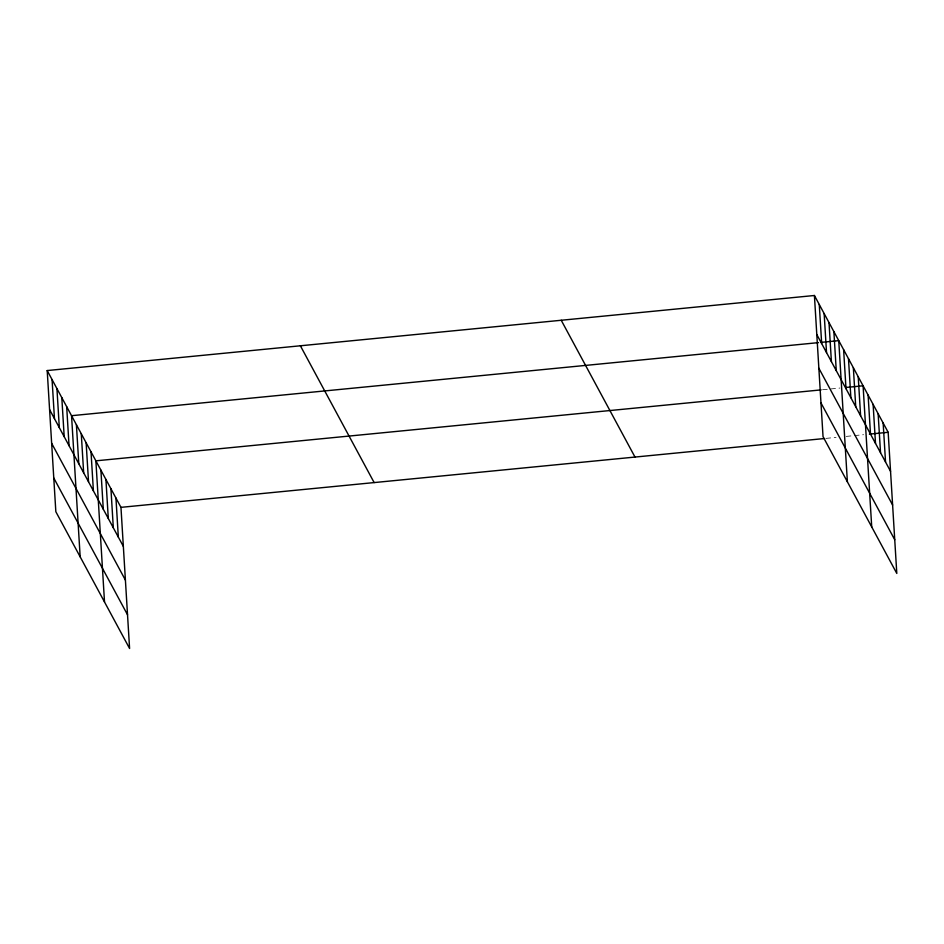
<?xml version="1.0" encoding="UTF-8"?>
<svg xmlns="http://www.w3.org/2000/svg" width="944" height="944" viewBox="0 0 944 944"><rect width="100%" height="100%" fill="white"/><g stroke="black" fill="none" stroke-linecap="round" stroke-linejoin="round"><path stroke-width="0.71" stroke-dasharray="4.72 3.54" d="M822.578 389.742L839.936 388.055M825.953 438.382L836.089 437.391M846.213 436.399L863.571 434.7"/><path stroke-width="1.42" d="M47.2 370.555L120.962 507.353L129.588 648.504L55.838 511.707L47.2 370.555L814.412 295.496L888.162 432.293L896.8 573.445L823.038 436.647L814.412 295.496M818.495 342.625L71.543 415.702L80.169 556.842M821.386 342.342L838.744 340.642L847.382 481.794M821.138 389.884L95.875 460.837L104.513 601.989M845.73 387.488L863.087 385.789L871.725 526.929M120.962 507.353L824.513 438.523M869.365 434.134L888.162 432.293M816.796 334.53L890.558 471.327M818.861 368.231L892.611 505.028M820.985 402.946L894.735 539.744M561.232 320.264L634.993 457.061M300.381 345.787L374.143 482.585M49.584 409.59L123.345 546.387M51.649 443.291L125.41 580.088M53.773 478.006L127.534 614.804M883.147 422.995L885.543 462.029M878.132 413.696L880.528 452.719M873.117 404.386L875.513 443.42M868.102 395.088L870.498 434.122M858.226 376.75L860.609 415.785M853.352 367.723L855.736 406.758M848.491 358.696L850.874 397.731M843.617 349.669L846.001 388.704M833.882 331.615L836.266 370.65M829.009 322.588L831.404 361.611M824.147 313.55L826.531 352.584M819.274 304.523L821.669 343.557M115.947 498.054L118.33 537.089M110.932 488.756L113.315 527.779M105.917 479.446L108.3 518.48M100.902 470.147L103.285 509.182M91.013 451.81L93.397 490.845M86.14 442.783L88.535 481.818M81.278 433.756L83.662 472.791M76.405 424.729L78.8 463.764M66.67 406.675L69.054 445.698M61.808 397.636L64.192 436.671M56.935 388.609L59.319 427.644M52.073 379.582L54.457 418.617"/></g></svg>
